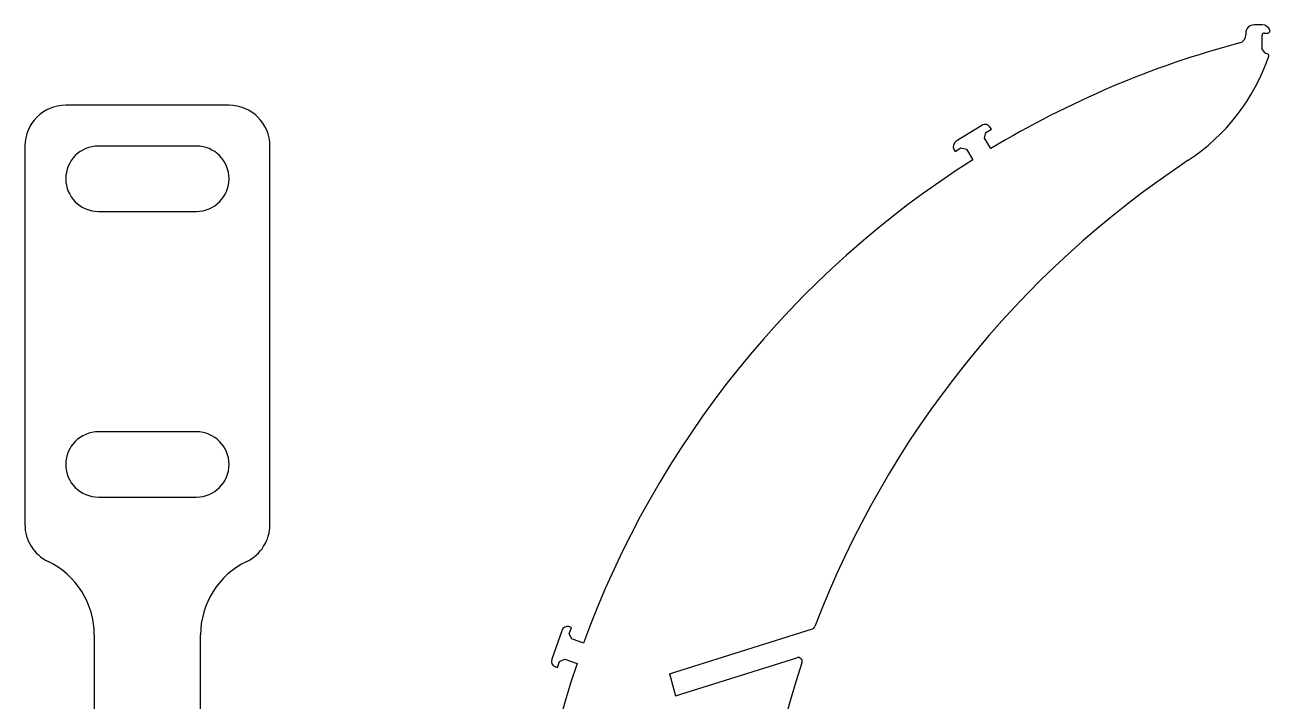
# Model space of a CAD drawing. Extents: x 18 to 170, y 21 to 263.
# Drawn here: x 17.7 to 170.2, y 179.7 to 262.5 of the extents above; entities that cross this region are included whole.
import ezdxf

# ---------------------------------------------------------------- set-up
doc = ezdxf.new("R2010")
doc.units = 0
doc.layers.get('0').update_dxf_attribs({"linetype": 'CONTINUOUS'})

msp = doc.modelspace()

# ---------------------------------------------------------------- linework, layer by layer
at = {"color": 7}
for points in [[(169.210313, 262.512325), (168.210315, 262.512325)], [(167.210314, 261.512324), (167.210314, 261.282705)], [(169.210313, 259.512325), (169.210313, 261.262324)], [(169.460315, 261.512324), (169.91742, 261.512324)], [(42.720943, 252.669496), (22.72093, 252.669496)], [(134.88797, 250.203252), (131.741124, 248.257138)], [(135.209161, 248.638215), (135.371422, 249.326454)], [(135.999844, 247.359687), (135.209161, 248.638215)], [(135.371422, 249.326454), (136.051822, 249.747234)], [(136.051822, 249.747234), (135.920329, 249.959859)], [(17.72094, 247.669496), (17.72094, 201.301143)], [(38.720945, 247.669496), (26.720927, 247.669496)], [(47.720933, 201.301143), (47.720933, 247.669496)], [(131.497731, 247.224782), (131.629227, 247.012157)], [(131.629227, 247.012157), (132.309627, 247.432937)], [(132.309627, 247.432937), (132.99789, 247.270671)], [(132.99789, 247.270671), (133.786896, 245.994969)], [(26.720927, 239.669496), (38.720945, 239.669496)], [(38.720945, 212.669497), (26.720927, 212.669497)], [(26.720927, 204.669497), (38.720945, 204.669497)], [(26.220944, 187.782637), (26.220944, 98.669498)], [(39.220928, 98.669498), (39.220928, 187.782637)], [(83.450242, 188.306312), (82.219906, 184.81686)], [(84.376712, 187.926635), (84.64273, 188.68111)], [(84.681997, 187.288825), (84.376712, 187.926635)], [(84.64273, 188.68111), (84.406957, 188.764242)], [(96.641333, 183.010698), (114.140874, 188.521548)], [(86.107024, 186.786378), (84.681997, 187.288825)], [(82.913609, 183.777016), (83.179629, 184.531491)], [(83.179629, 184.531491), (83.81869, 184.837378)], [(83.81869, 184.837378), (85.344654, 184.3027)], [(96.641333, 183.010698), (97.38823, 180.312154), (112.236954, 184.999711)], [(82.677836, 183.860148), (82.913609, 183.777016)]]:
    msp.add_lwpolyline(points, dxfattribs=at)
for points in [[(168.210315, 262.512325), (167.945098, 262.512325), (167.690744, 262.406968), (167.503207, 262.219431)], [(170.153124, 261.845657), (170.011863, 262.245204), (169.634097, 262.512325), (169.210313, 262.512325)], [(166.468674, 260.316659), (166.906083, 260.433639), (167.210313, 260.829924), (167.210314, 261.282705)], [(167.503207, 262.219431), (167.315671, 262.031895), (167.210314, 261.777541), (167.210314, 261.512324)], [(169.283537, 261.439101), (169.236652, 261.392217), (169.210313, 261.328629), (169.210313, 261.262324)], [(169.460315, 261.512324), (169.39401, 261.512324), (169.330421, 261.485986), (169.283537, 261.439101)], [(169.91742, 261.512324), (169.998578, 261.512323), (170.074687, 261.55172), (170.121545, 261.617985)], [(170.121545, 261.617985), (170.168402, 261.684251), (170.180176, 261.769139), (170.153124, 261.845657)], [(166.468674, 260.316659), (155.753924, 257.451098), (145.496698, 253.089179), (135.999844, 247.359687)], [(169.210313, 259.512325), (169.335704, 259.253112), (169.566749, 259.060531), (169.844307, 258.983876)], [(160.162671, 245.922277), (164.761818, 248.965905), (168.22546, 253.444907), (170.014239, 258.661812)], [(169.998863, 258.859562), (169.96669, 258.920538), (169.910763, 258.965522), (169.844307, 258.983876)], [(170.014239, 258.661812), (170.0366, 258.727028), (170.031036, 258.798585), (169.998863, 258.859562)], [(22.72093, 252.669496), (19.95951, 252.669491), (17.720939, 250.430916), (17.72094, 247.669496)], [(47.720933, 247.669496), (47.720933, 250.430916), (45.482363, 252.669491), (42.720943, 252.669496)], [(135.454558, 250.295365), (135.260953, 250.34101), (135.057145, 250.307876), (134.88797, 250.203252)], [(135.920329, 249.959859), (135.815706, 250.129034), (135.648163, 250.249719), (135.454558, 250.295365)], [(26.720927, 247.669496), (24.511788, 247.669496), (22.720927, 245.878635), (22.720927, 243.669496)], [(42.720945, 243.669496), (42.720945, 245.878635), (40.930084, 247.669496), (38.720945, 247.669496)], [(131.741124, 248.257138), (131.388836, 248.039272), (131.279865, 247.57707), (131.497731, 247.224782)], [(133.786896, 245.994969), (111.797396, 232.058742), (95.033817, 211.241826), (86.107024, 186.786378)], [(160.162671, 245.922277), (139.331143, 232.13637), (123.346483, 212.16574), (114.457967, 188.820545)], [(22.720927, 243.669496), (22.720927, 241.460357), (24.511788, 239.669496), (26.720927, 239.669496)], [(38.720945, 239.669496), (40.930084, 239.669496), (42.720945, 241.460357), (42.720945, 243.669496)], [(26.720927, 212.669497), (24.51219, 212.668929), (22.721956, 210.878234), (22.721956, 208.669497)], [(42.719917, 208.669497), (42.719917, 210.878234), (40.929683, 212.668929), (38.720945, 212.669497)], [(22.721956, 208.669497), (22.721956, 206.460759), (24.51219, 204.670065), (26.720927, 204.669497)], [(38.720945, 204.669497), (40.929683, 204.670065), (42.719917, 206.460759), (42.719917, 208.669497)], [(17.72094, 201.301143), (17.720937, 199.37941), (18.82233, 197.627731), (20.554257, 196.794974)], [(44.887589, 196.794974), (46.619526, 197.627723), (47.720931, 199.379404), (47.720933, 201.301143)], [(26.220944, 187.782637), (26.22094, 191.626114), (24.018132, 195.129475), (20.554257, 196.794974)], [(44.887589, 196.794974), (41.423725, 195.129468), (39.220927, 191.626108), (39.220928, 187.782637)], [(83.833759, 188.733419), (83.65434, 188.647541), (83.516385, 188.493906), (83.450242, 188.306312)], [(84.406957, 188.764242), (84.219363, 188.830385), (84.013178, 188.819298), (83.833759, 188.733419)], [(114.140874, 188.521548), (114.286733, 188.56748), (114.403553, 188.677634), (114.457967, 188.820545)], [(82.219906, 184.81686), (82.082171, 184.426217), (82.287194, 183.997883), (82.677836, 183.860148)], [(112.744259, 184.873196), (112.612434, 185.007465), (112.41639, 185.056356), (112.236954, 184.999711)], [(112.861434, 184.363652), (112.921365, 184.542018), (112.876084, 184.738927), (112.744259, 184.873196)], [(85.344654, 184.3027), (76.933737, 159.677415), (76.898386, 132.962529), (85.244101, 108.315071)], [(112.861434, 184.363652), (104.568861, 159.683741), (104.568025, 132.970072), (112.859053, 108.289642)]]:
    msp.add_open_spline(points, degree=3, dxfattribs=at)

doc.saveas('drawing.dxf')
